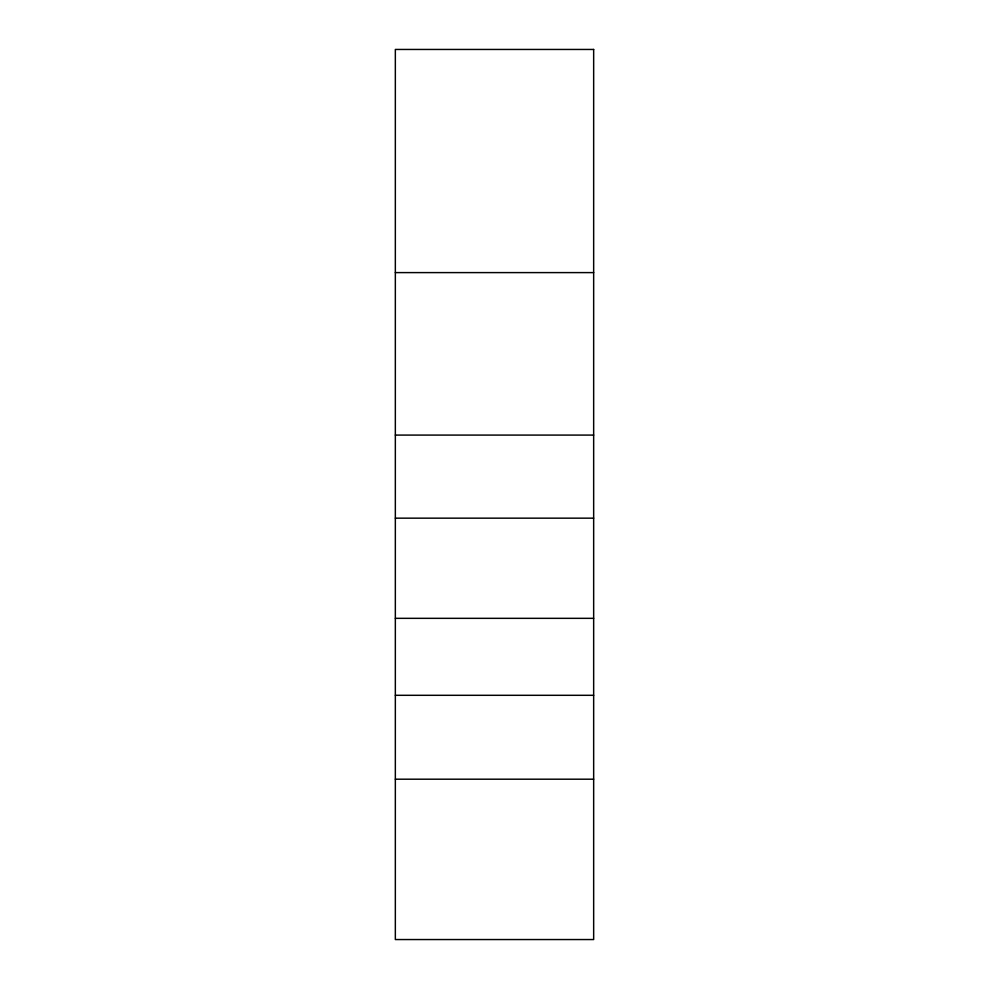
<?xml version="1.0" encoding="UTF-8"?>
<svg xmlns="http://www.w3.org/2000/svg" width="989" height="989" viewBox="0 0 989 989"><rect width="100%" height="100%" fill="white"/><g stroke="black" fill="none" stroke-linecap="round" stroke-linejoin="round"><path stroke-width="1.48" d="M395.34 272.605L593.66 272.605M395.34 435.086L593.66 435.086M395.34 518.162L593.66 518.162M395.34 618.335L593.66 618.335M395.34 695.304L593.66 695.304M395.34 779.196L593.66 779.196M593.66 49.45L395.34 49.45L395.34 939.55L593.66 939.55L593.66 49.45"/></g></svg>
